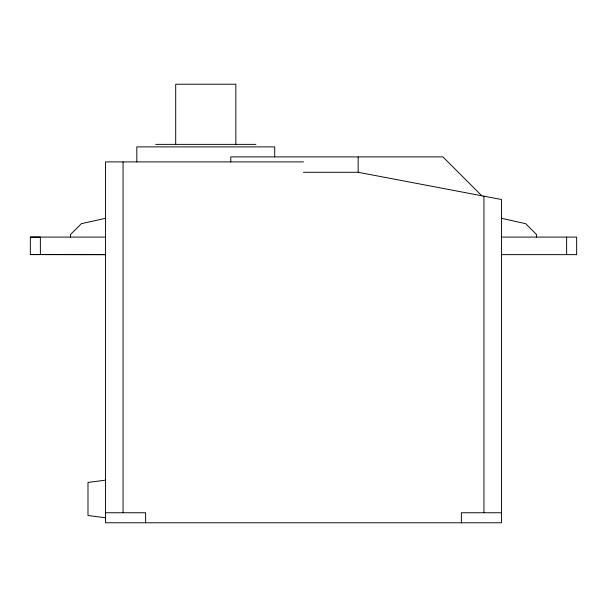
<?xml version="1.0" encoding="UTF-8"?>
<svg xmlns="http://www.w3.org/2000/svg" width="607" height="607" viewBox="0 0 607 607"><rect width="100%" height="100%" fill="white"/><g stroke="black" fill="none" stroke-linecap="round" stroke-linejoin="round"><path stroke-width="0.91" d="M105.527 218.3L81.346 223.687L70.442 234.583L70.442 237.094M105.527 480.167L87.985 482.428L87.985 515.502L105.527 517.763M155.65 144.375L255.888 144.375M303.5 161.91L105.527 161.91L105.527 522.771L501.473 522.771L501.473 199.506L358.16 172.289L303.5 172.289M30.35 254.53L105.527 254.637L30.35 254.621L30.35 237.094L105.527 237.094M501.473 237.094L576.65 237.094L576.65 254.637L501.473 254.637M105.527 512.748L145.627 512.748L145.627 522.771M501.473 512.748L461.373 512.748L461.373 522.771M501.473 218.3L525.654 223.687L536.558 234.583L536.558 237.094M30.35 237.094L40.373 237.094L40.373 254.621M481.776 195.765L442.913 156.902L230.781 156.902L230.781 161.91M566.627 237.094L566.627 254.637M483.931 196.175L483.931 512.748M358.16 156.902L358.16 172.289M274.705 156.902L274.705 146.879L136.825 146.879L136.825 161.91M235.842 144.375L235.842 84.229L175.696 84.229L175.696 144.375M123.069 161.91L123.069 512.748"/></g></svg>
